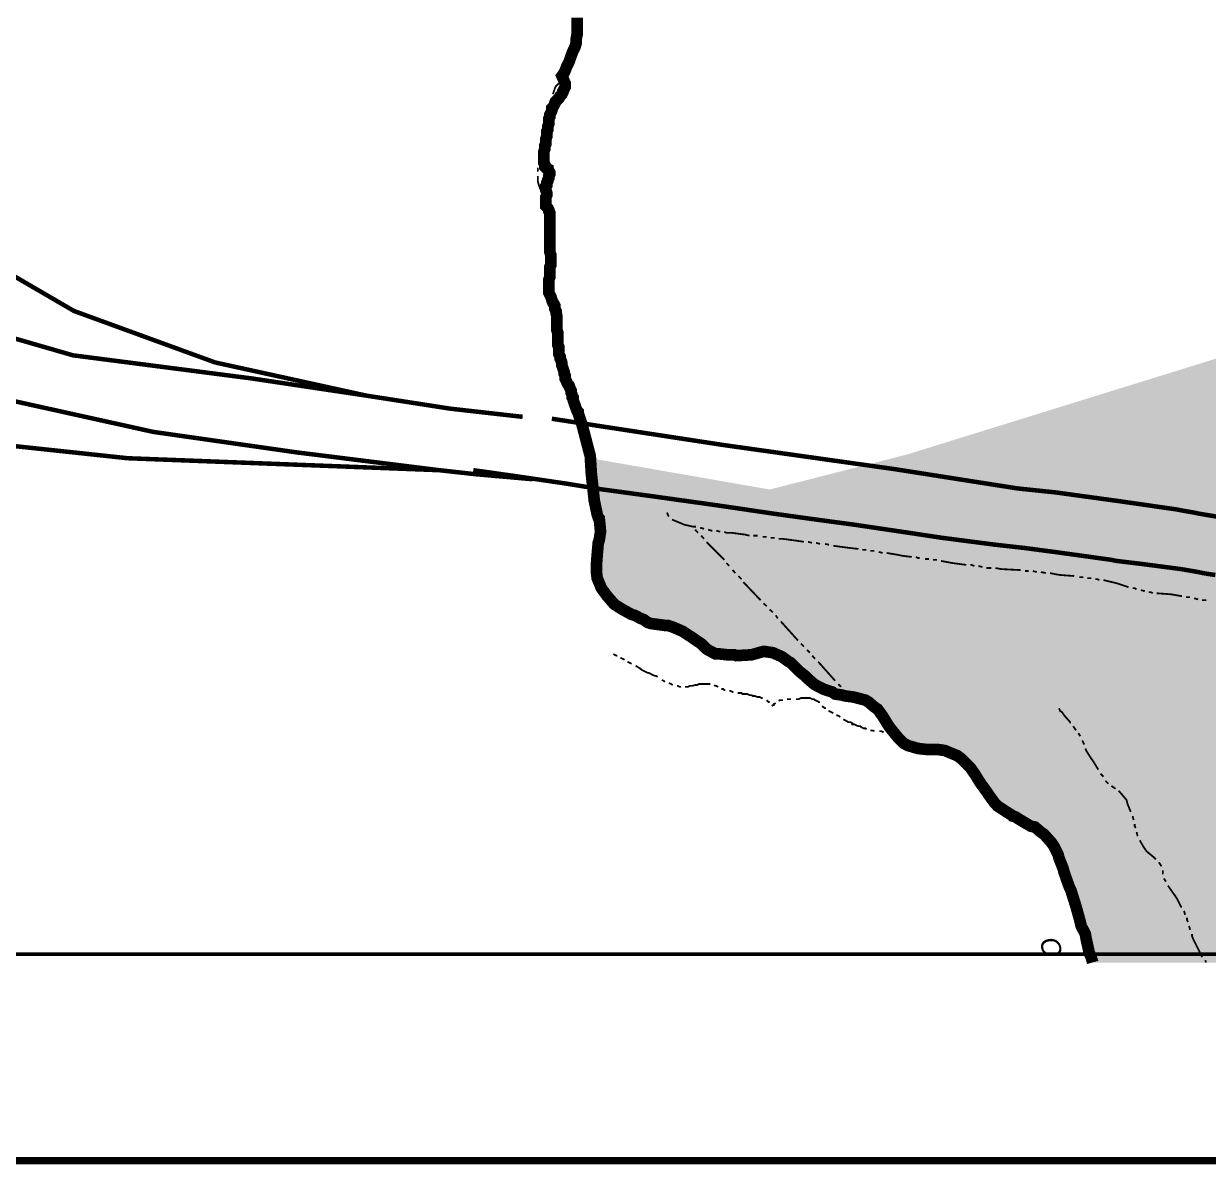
# Model space of a CAD drawing. Header units: millimetres. Extents: x 10 to 1080, y 12 to 847.
# Drawn here: x 577.5 to 677, y 11.8 to 107.6 of the extents above; entities that cross this region are included whole.
import ezdxf

# ---------------------------------------------------------------- set-up
doc = ezdxf.new("R2010")
doc.units = ezdxf.units.MM

msp = doc.modelspace()

# ---------------------------------------------------------------- hatches: boundary and pattern name
at = {"layer": 'H', "linetype": 'CONTINUOUS'}
msp.add_hatch(color=256, dxfattribs=at).paths.add_polyline_path([(666.662, 31.15), (665.903, 33.443), (664.88, 36.318), (663.875, 38.77), (662.093, 40.217), (659.289, 41.91), (657.772, 43.938), (656.255, 45.896), (654.05, 46.655), (651.757, 46.99), (650.064, 48.772), (648.458, 50.624), (646.254, 51.223), (643.89, 52.158), (641.932, 53.94), (639.815, 54.857), (635.582, 54.698), (633.642, 56.056), (631.613, 57.062), (628.562, 57.997), (626.533, 59.514), (625.598, 62.054), (625.934, 65.105), (625.422, 67.557), (625.087, 71.12), (640.168, 68.492), (651.757, 71.455), (733.637, 96.855), (744.802, 101.688), (768.932, 110.825), (770.537, 108.038), (779.851, 91.687), (789.852, 98.884), (786.624, 110.067), (785.019, 114.97), (789.428, 121.25), (795.69, 119.133), (800.594, 116.84), (805.427, 115.235), (810.595, 111.672), (813.135, 110.578), (815.411, 111.936), (817.28, 112.607), (821.761, 111.936), (824.988, 112.43), (814.74, 133.773), (848.695, 119.133), (853.087, 141.058), (857.585, 164.765), (846.825, 166.793), (848.695, 169.845), (849.877, 172.632), (851.994, 173.99), (855.715, 177.288), (861.483, 181.434), (868.504, 208.703), (871.978, 208.703), (876.635, 209.127), (884.079, 210.308), (890.094, 210.573), (894.08, 210.573), (899.16, 209.127), (904.064, 207.01), (909.391, 205.405), (924.295, 202.442), (925.23, 204.717), (932.427, 239.095), (932.18, 250.79), (932.85, 263.56), (919.392, 263.56), (919.639, 266.524), (921.755, 295.663), (933.362, 292.858), (933.785, 301.925), (932.18, 309.122), (930.822, 316.988), (929.128, 324.944), (928.441, 325.208), (880.78, 334.01), (892.387, 394.458), (910.59, 400.72), (912.865, 405.13), (894.997, 430.953), (887.307, 452.12), (877.058, 452.79), (872.913, 457.2), (866.634, 465.42), (857.074, 472.775), (845.22, 475.58), (837.512, 475.58), (826.17, 473.534), (817.28, 476.762), (811.018, 480.995), (806.362, 486.322), (803.222, 489.197), (840.475, 538.815), (834.637, 551.692), (849.207, 566.244), (850.724, 566.332), (853.017, 566.42), (855.292, 566.596), (857.673, 566.755), (860.037, 566.932), (862.401, 567.09), (864.87, 567.267), (867.234, 567.514), (869.597, 567.69), (872.067, 567.937), (874.518, 568.113), (876.882, 568.36), (879.334, 568.537), (881.803, 568.713), (884.167, 568.96), (886.619, 569.136), (889, 569.295), (891.364, 569.472), (893.815, 569.56), (896.108, 569.718), (898.472, 569.807), (900.853, 569.895), (903.129, 569.895), (905.422, 569.895), (907.627, 569.895), (909.814, 569.807), (912.354, 569.718), (916.675, 569.63), (918.88, 569.63), (920.997, 569.718), (923.202, 569.895), (925.318, 570.054), (927.523, 570.142), (929.64, 570.318), (931.827, 570.477), (936.149, 570.742), (940.47, 570.9), (944.704, 570.742), (948.849, 570.318), (948.849, 28.751), (667.297, 28.751), (666.662, 31.15)])

# ---------------------------------------------------------------- linework, layer by layer
at = {"layer": 'P'}
for points, const_width in [([(16.157, 12.118), (16.157, 846.755), (1080.082, 846.755), (1080.082, 12.118), (16.157, 12.118)], 0.602), ([(42.245, 29.475), (42.245, 836.683), (948.002, 836.683), (948.002, 29.475), (42.245, 29.475), (42.245, 29.475)], 0.301), ([(667.279, 28.769), (667.156, 29.21), (666.997, 29.563), (666.732, 30.745), (666.662, 31.168), (666.309, 31.838), (666.238, 32.173), (665.886, 33.443), (665.462, 34.802), (665.304, 35.137), (664.88, 36.336), (664.792, 36.671), (664.457, 37.518), (664.369, 37.853), (664.034, 38.523), (663.857, 38.788), (663.187, 39.546), (662.922, 39.723), (662.428, 40.146), (662.076, 40.217), (661.07, 40.816), (660.806, 40.993), (660.559, 41.063), (660.471, 41.152), (660.047, 41.416), (659.8, 41.575), (659.289, 41.91), (659.042, 42.175), (658.618, 42.757), (658.442, 43.021), (658.019, 43.603), (657.772, 43.956), (657.419, 44.538), (656.996, 45.138), (656.749, 45.385), (656.237, 45.896), (655.902, 46.143), (655.232, 46.408), (654.879, 46.567), (654.297, 46.655), (654.032, 46.655), (653.362, 46.655), (652.604, 46.743), (651.757, 46.99), (651.422, 47.166), (650.91, 47.678), (650.222, 48.525), (650.064, 48.772), (649.64, 49.459), (649.217, 50.042), (648.952, 50.218), (648.458, 50.641), (648.194, 50.8), (647.524, 50.976), (647.188, 51.065), (646.501, 51.153), (646.254, 51.223), (645.654, 51.312), (645.407, 51.488), (644.895, 51.647), (644.648, 51.735), (644.137, 51.999), (643.872, 52.158), (643.378, 52.582), (643.114, 52.846), (642.691, 53.181), (642.532, 53.34), (641.932, 53.94), (641.756, 54.028), (641.174, 54.451), (640.415, 54.786), (639.815, 54.875), (639.568, 54.875), (638.634, 54.61), (637.364, 54.539), (637.187, 54.61), (636.605, 54.61), (635.829, 54.698), (635.582, 54.698), (635.071, 54.963), (634.824, 55.122), (634.4, 55.545), (634.136, 55.721), (633.642, 56.056), (632.866, 56.568), (632.107, 56.903), (631.596, 57.079), (631.349, 57.079), (630.167, 57.238), (629.902, 57.326), (629.567, 57.573), (629.32, 57.662), (628.809, 57.926), (628.562, 57.997), (627.786, 58.42), (627.115, 58.843), (626.516, 59.531), (626.022, 60.202), (625.669, 61.048), (625.598, 61.648), (625.598, 62.071), (625.669, 63.006), (625.757, 64.012), (625.845, 64.276), (625.934, 64.858), (625.934, 65.123), (625.845, 66.04), (625.757, 66.128), (625.669, 66.393), (625.422, 67.575), (625.175, 69.85), (625.087, 71.296), (624.399, 73.925), (624.064, 74.93), (624.064, 75.018), (623.976, 75.106), (623.905, 75.283), (623.817, 75.53), (623.729, 75.777), (623.641, 76.041), (623.641, 76.2), (623.552, 76.288), (623.552, 76.465), (623.482, 76.623), (623.482, 76.8), (623.394, 76.976), (623.305, 77.223), (623.217, 77.311), (623.129, 77.47), (623.058, 77.646), (622.97, 77.823), (622.97, 78.07), (622.882, 78.246), (622.882, 78.405), (622.794, 78.669), (622.706, 78.916), (622.706, 79.093), (622.635, 79.34), (622.547, 79.516), (622.547, 79.675), (622.459, 79.851), (622.459, 80.01), (622.459, 80.186), (622.459, 80.433), (622.371, 80.61), (622.371, 80.857), (622.371, 81.033), (622.371, 81.209), (622.371, 81.456), (622.371, 81.633), (622.282, 81.88), (622.282, 82.056), (622.282, 82.215), (622.282, 82.391), (622.282, 82.55), (622.282, 82.638), (622.282, 82.726), (622.282, 82.903), (622.282, 83.062), (622.212, 83.326), (622.212, 83.485), (622.124, 83.661), (622.124, 83.908), (622.035, 84.085), (621.947, 84.173), (621.859, 84.42), (621.788, 84.667), (621.7, 84.843), (621.612, 85.019), (621.612, 85.178), (621.612, 85.266), (621.612, 85.513), (621.612, 85.69), (621.612, 85.937), (621.612, 86.113), (621.7, 86.36), (621.7, 86.536), (621.7, 86.783), (621.7, 86.96), (621.7, 87.207), (621.788, 87.383), (621.788, 87.63), (621.788, 87.895), (621.788, 88.142), (621.7, 88.406), (621.7, 88.653), (621.7, 88.9), (621.7, 89.076), (621.7, 89.323), (621.7, 89.588), (621.7, 89.747), (621.7, 90.011), (621.7, 90.523), (621.7, 90.77), (621.7, 91.017), (621.7, 91.281), (621.7, 91.528), (621.7, 91.705), (621.612, 91.863), (621.612, 91.952), (621.524, 92.128), (621.436, 92.216), (621.365, 92.287), (621.365, 92.375), (621.365, 92.551), (621.365, 92.639), (621.365, 92.798), (621.365, 93.063), (621.436, 93.222), (621.436, 93.398), (621.365, 93.645), (621.365, 93.821), (621.365, 93.98), (621.436, 94.068), (621.436, 94.245), (621.524, 94.403), (621.524, 94.492), (621.612, 94.668), (621.612, 94.827), (621.7, 95.003), (621.7, 95.091), (621.612, 95.25), (621.524, 95.338), (621.524, 95.426), (621.365, 95.515), (621.277, 95.603), (621.277, 95.762), (621.189, 95.938), (621.189, 96.097), (621.189, 96.52), (621.189, 96.696), (621.189, 96.873), (621.277, 97.12), (621.277, 97.367), (621.365, 97.543), (621.365, 97.719), (621.365, 97.878), (621.365, 97.966), (621.436, 98.143), (621.436, 98.302), (621.436, 98.566), (621.524, 98.725), (621.524, 98.989), (621.612, 99.236), (621.612, 99.483), (621.612, 99.66), (621.7, 99.836), (621.7, 99.995), (621.788, 100.171), (621.859, 100.33), (621.859, 100.506), (621.947, 100.595), (622.035, 100.753), (622.124, 100.93), (622.212, 101.106), (622.282, 101.177), (622.459, 101.353), (622.547, 101.529), (622.635, 101.6), (622.706, 101.688), (622.794, 101.865), (622.794, 101.953), (622.882, 102.112), (622.97, 102.288), (622.97, 102.447), (622.97, 102.623), (622.706, 103.223), (622.882, 103.47), (622.97, 103.646), (623.129, 104.069), (623.305, 104.405), (623.482, 104.916), (623.641, 105.339), (623.817, 105.675), (623.905, 106.01), (623.905, 106.345), (623.976, 106.68), (623.976, 107.103), (623.976, 107.615), (623.976, 108.126)], 0.978), ([(623.905, 106.345), (623.976, 106.68), (623.976, 107.103), (623.976, 107.368)], 0.151), ([(623.976, 107.103), (623.976, 107.527)], 0.151), ([(623.976, 106.433), (623.976, 106.68), (623.976, 106.768)], 0.151), ([(623.129, 104.069), (623.305, 104.405), (623.482, 104.916), (623.641, 105.339), (623.817, 105.675), (623.905, 106.01), (623.905, 106.098)], 0.151), ([(623.129, 103.981), (623.129, 104.069), (623.305, 104.405), (623.482, 104.916), (623.641, 105.339), (623.817, 105.675), (623.905, 105.922)], 0.151), ([(612.387, 70.115), (600.269, 71.632), (588.416, 73.325), (574.622, 76.376), (562.592, 80.01), (554.478, 84.667), (549.469, 87.806), (543.807, 92.551), (534.652, 101.177), (532.112, 104.493)], 0.376), ([(606.284, 76.376), (593.584, 79.163), (581.731, 83.485), (567.761, 91.616), (557.689, 97.631), (550.245, 101.265), (542.114, 103.046), (539.397, 103.47)], 0.376), ([(539.397, 103.47), (550.157, 93.733), (559.558, 87.471), (569.63, 83.238), (581.642, 79.763), (596.635, 77.823), (606.284, 76.376)], 0.376), ([(622.882, 102.711), (622.706, 103.223), (622.882, 103.47), (622.97, 103.646)], 0.151), ([(622.882, 103.47), (622.97, 103.646), (623.058, 103.805)], 0.151), ([(621.947, 101.688), (622.035, 101.953), (622.124, 102.2), (622.212, 102.376), (622.282, 102.447), (622.459, 102.623), (622.547, 102.799), (622.635, 102.958), (622.706, 103.135), (622.706, 103.223)], 0.151), ([(622.706, 103.223), (622.882, 102.799)], 0.151), ([(622.97, 102.447), (622.97, 102.288), (622.882, 102.112)], 0.151), ([(621.947, 100.506), (621.947, 100.595), (622.035, 100.753), (622.124, 100.93), (622.212, 101.106), (622.282, 101.177), (622.459, 101.353), (622.547, 101.529), (622.635, 101.6), (622.706, 101.688), (622.794, 101.865), (622.794, 101.953), (622.882, 102.112), (622.97, 102.288), (622.97, 102.376)], 0.151), ([(622.794, 101.865), (622.706, 101.688), (622.635, 101.6), (622.547, 101.529)], 0.151), ([(621.947, 100.683), (621.947, 100.595), (621.859, 100.506), (621.859, 100.33), (621.788, 100.171), (621.7, 99.995), (621.7, 99.836), (621.612, 99.66), (621.612, 99.483), (621.612, 99.236), (621.524, 98.989), (621.524, 98.725), (621.436, 98.637)], 0.151), ([(621.524, 100.33), (621.612, 100.506), (621.612, 100.683)], 0.151), ([(621.7, 101.018), (621.788, 101.265), (621.859, 101.353)], 0.151), ([(622.371, 101.265), (622.282, 101.177), (622.212, 101.106), (622.124, 100.93)], 0.151), ([(621.365, 99.66), (621.436, 99.748), (621.436, 99.907), (621.436, 99.995)], 0.151), ([(621.524, 99.148), (621.612, 99.236), (621.612, 99.483), (621.612, 99.66), (621.7, 99.836), (621.7, 99.995), (621.788, 100.171), (621.788, 100.171)], 0.151), ([(620.942, 97.296), (620.942, 97.543), (621.189, 98.725), (621.189, 98.901), (621.277, 99.148), (621.365, 99.325)], 0.151), ([(621.189, 96.696), (621.189, 96.873), (621.277, 97.12), (621.277, 97.367), (621.365, 97.543), (621.365, 97.719), (621.365, 97.878), (621.365, 97.966), (621.436, 98.143), (621.436, 98.302), (621.436, 98.566), (621.524, 98.725), (621.524, 98.813)], 0.151), ([(621.365, 97.543), (621.277, 97.367), (621.277, 97.208)], 0.151), ([(621.436, 98.302), (621.436, 98.143), (621.365, 97.966), (621.365, 97.878)], 0.151), ([(620.854, 96.52), (620.854, 96.785), (620.854, 96.873)], 0.151), ([(621.189, 96.873), (621.189, 96.696), (621.189, 96.52), (621.189, 96.52)], 0.151), ([(620.677, 95.179), (620.677, 95.25), (620.677, 95.338), (620.677, 95.515)], 0.151), ([(620.765, 95.85), (620.765, 96.097), (620.765, 96.185)], 0.151), ([(621.524, 95.426), (621.365, 95.515), (621.277, 95.603), (621.277, 95.762), (621.189, 95.938), (621.189, 96.097), (621.189, 96.361)], 0.151), ([(621.189, 96.185), (621.189, 96.097), (621.189, 95.938), (621.277, 95.762), (621.277, 95.603), (621.365, 95.515), (621.524, 95.426), (621.524, 95.338), (621.612, 95.25), (621.7, 95.091), (621.7, 95.003), (621.612, 94.827), (621.612, 94.668), (621.524, 94.492), (621.524, 94.403), (621.436, 94.245)], 0.151), ([(621.189, 92.798), (621.189, 92.886), (621.101, 93.063), (621.012, 93.222), (621.012, 93.398), (620.942, 93.557), (620.942, 93.645), (620.854, 93.821), (620.765, 94.068), (620.677, 94.403), (620.677, 94.827)], 0.151), ([(621.365, 93.063), (621.436, 93.222), (621.436, 93.398), (621.365, 93.645), (621.365, 93.821), (621.365, 93.98), (621.436, 94.068), (621.436, 94.245), (621.524, 94.403), (621.524, 94.492), (621.612, 94.668), (621.612, 94.827), (621.7, 95.003), (621.7, 95.091)], 0.151), ([(621.365, 93.909), (621.365, 93.821), (621.365, 93.645), (621.436, 93.557)], 0.151), ([(621.436, 93.222), (621.365, 93.063), (621.365, 92.798)], 0.151), ([(621.7, 91.705), (621.612, 91.863), (621.612, 91.952), (621.524, 92.128), (621.436, 92.216), (621.365, 92.287), (621.365, 92.375), (621.365, 92.551), (621.365, 92.639), (621.365, 92.639)], 0.151), ([(621.436, 92.128), (621.436, 92.216), (621.365, 92.375), (621.365, 92.463)], 0.151), ([(621.365, 92.463), (621.436, 92.287), (621.524, 92.216), (621.524, 92.128)], 0.151), ([(621.524, 91.44), (621.524, 91.616), (621.524, 91.793)], 0.151), ([(621.612, 91.793), (621.7, 91.705), (621.7, 91.528), (621.7, 91.281), (621.7, 91.017), (621.7, 90.77), (621.7, 90.523), (621.7, 90.011), (621.7, 89.747), (621.7, 89.747)], 0.151), ([(621.612, 90.682), (621.524, 90.858), (621.524, 91.017)], 0.151), ([(621.7, 89.253), (621.7, 89.323), (621.7, 89.588), (621.7, 89.747), (621.7, 90.011), (621.7, 90.523), (621.7, 90.77), (621.7, 91.017), (621.7, 91.281), (621.7, 91.369)], 0.151), ([(621.436, 88.23), (621.436, 88.318), (621.436, 88.565), (621.436, 88.741), (621.436, 88.9), (621.524, 89.076), (621.524, 89.253), (621.524, 89.412), (621.524, 89.588), (621.612, 89.835), (621.612, 90.099), (621.612, 90.346), (621.612, 90.346)], 0.151), ([(621.7, 89.323), (621.7, 89.076), (621.7, 88.988)], 0.151), ([(621.788, 87.806), (621.788, 87.895), (621.788, 88.142), (621.7, 88.406), (621.7, 88.653), (621.7, 88.9)], 0.151), ([(621.7, 88.653), (621.7, 88.406), (621.788, 88.318)], 0.151), ([(621.365, 87.559), (621.365, 87.718), (621.365, 87.895), (621.365, 87.895)], 0.151), ([(621.612, 85.355), (621.612, 85.513), (621.612, 85.69), (621.612, 85.937), (621.612, 86.113), (621.7, 86.36), (621.7, 86.536), (621.7, 86.783), (621.7, 86.96), (621.7, 87.207), (621.788, 87.383), (621.788, 87.471)], 0.151), ([(621.788, 87.983), (621.788, 87.895), (621.788, 87.63), (621.788, 87.63)], 0.151), ([(621.365, 86.872), (621.365, 86.96), (621.365, 87.207)], 0.151), ([(621.365, 86.113), (621.365, 86.289), (621.365, 86.448), (621.365, 86.536)], 0.151), ([(621.788, 87.207), (621.7, 87.207), (621.7, 86.96), (621.7, 86.783), (621.7, 86.536), (621.7, 86.36), (621.612, 86.113), (621.612, 85.937), (621.612, 85.69), (621.612, 85.513), (621.612, 85.266), (621.612, 85.178), (621.612, 85.09)], 0.151), ([(621.788, 83.749), (621.7, 83.996), (621.7, 84.173), (621.612, 84.332), (621.612, 84.508), (621.436, 84.931), (621.436, 85.178), (621.365, 85.355), (621.365, 85.602), (621.365, 85.778), (621.365, 85.778)], 0.151), ([(622.035, 83.996), (622.035, 84.085), (621.947, 84.173), (621.859, 84.42), (621.788, 84.667), (621.7, 84.843), (621.7, 85.019)], 0.151), ([(621.7, 84.755), (621.788, 84.667), (621.788, 84.42)], 0.151), ([(612.387, 70.115), (586.228, 71.12), (571.906, 72.655), (557.442, 77.646), (545.236, 83.908)], 0.376), ([(621.947, 84.173), (622.035, 84.085), (622.124, 83.908), (622.124, 83.82)], 0.151), ([(622.371, 81.633), (622.282, 81.88), (622.282, 82.056), (622.282, 82.215), (622.282, 82.391), (622.282, 82.55), (622.282, 82.638), (622.282, 82.726), (622.282, 82.903), (622.282, 83.062), (622.212, 83.326), (622.212, 83.485), (622.124, 83.661), (622.124, 83.661)], 0.151), ([(621.859, 83.062), (621.859, 83.397)], 0.151), ([(622.035, 82.303), (621.947, 82.638), (621.947, 82.638)], 0.151), ([(622.212, 83.485), (622.212, 83.326), (622.212, 83.15)], 0.151), ([(622.282, 82.815), (622.282, 82.638), (622.282, 82.55), (622.282, 82.391), (622.282, 82.215), (622.282, 82.056), (622.282, 81.88), (622.371, 81.633), (622.371, 81.456), (622.371, 81.209), (622.371, 81.033), (622.371, 80.857), (622.371, 80.698)], 0.151), ([(622.124, 81.633), (622.035, 81.88), (622.035, 81.968)], 0.151), ([(622.371, 79.163), (622.371, 79.252), (622.371, 79.428), (622.371, 79.587), (622.371, 79.763), (622.282, 79.939), (622.282, 80.01), (622.212, 80.186), (622.212, 80.275), (622.212, 80.522), (622.124, 80.698), (622.124, 80.857), (622.124, 81.033), (622.124, 81.209), (622.124, 81.28)], 0.151), ([(622.459, 80.186), (622.459, 80.433), (622.371, 80.61), (622.371, 80.857), (622.371, 81.033), (622.371, 81.209), (622.371, 81.209)], 0.151), ([(622.459, 80.363), (622.459, 80.186), (622.459, 80.01), (622.459, 79.939)], 0.151), ([(622.97, 77.823), (622.97, 78.07), (622.882, 78.246), (622.882, 78.405), (622.794, 78.669), (622.706, 78.916), (622.706, 79.093), (622.635, 79.34), (622.547, 79.516), (622.547, 79.675), (622.459, 79.851)], 0.151), ([(622.547, 79.587), (622.547, 79.516), (622.635, 79.34), (622.635, 79.252)], 0.151), ([(622.547, 78.493), (622.459, 78.581), (622.459, 78.828), (622.459, 78.828)], 0.151), ([(622.706, 78.916), (622.794, 78.669), (622.794, 78.581)], 0.151), ([(622.706, 77.823), (622.635, 77.982), (622.635, 78.07), (622.635, 78.158)], 0.151), ([(622.882, 78.246), (622.97, 78.07), (622.97, 77.823), (623.058, 77.646), (623.129, 77.47), (623.217, 77.311), (623.305, 77.223), (623.394, 76.976), (623.482, 76.8), (623.482, 76.623), (623.552, 76.465), (623.552, 76.288), (623.641, 76.288)], 0.151), ([(622.97, 77.135), (622.882, 77.311), (622.794, 77.47)], 0.151), ([(623.552, 76.465), (623.482, 76.623), (623.482, 76.8), (623.394, 76.976), (623.305, 77.223), (623.217, 77.311), (623.129, 77.47)], 0.151), ([(623.817, 74.93), (623.729, 75.195), (623.641, 75.353), (623.552, 75.53), (623.552, 75.706), (623.482, 75.953), (623.394, 76.2), (623.305, 76.465), (623.217, 76.712), (623.129, 76.888)], 0.151), ([(606.284, 76.376), (613.322, 75.283), (619.407, 74.595)], 0.376), ([(624.328, 74.172), (624.064, 74.93), (624.064, 75.018), (623.976, 75.106), (623.905, 75.283), (623.817, 75.53), (623.729, 75.777), (623.641, 76.041), (623.641, 76.129)], 0.151), ([(623.729, 75.953), (623.729, 75.777), (623.817, 75.618)], 0.151), ([(621.859, 74.436), (636.252, 72.231), (650.646, 70.203), (660.982, 68.58), (664.192, 68.245), (669.696, 67.486), (674.352, 66.816), (674.776, 66.728), (675.287, 66.64), (675.799, 66.552), (676.222, 66.463), (677.157, 66.305), (677.668, 66.216)], 0.376), ([(623.905, 75.283), (623.976, 75.106), (624.064, 75.018), (624.064, 74.93)], 0.151), ([(624.664, 72.813), (624.399, 73.836)], 0.151), ([(624.575, 72.813), (624.575, 72.902)], 0.151), ([(624.752, 72.902), (624.822, 72.743), (624.911, 72.566), (624.911, 72.319), (624.999, 72.143), (625.087, 71.896), (625.087, 71.72), (625.175, 71.543), (625.175, 71.473), (625.246, 71.296), (625.246, 71.12), (625.246, 70.961)], 0.151), ([(624.752, 72.143), (624.752, 72.319), (624.664, 72.478)], 0.151), ([(625.175, 70.362), (625.087, 71.296), (624.752, 72.39)], 0.151), ([(624.911, 71.473), (624.822, 71.808), (624.822, 71.808)], 0.151), ([(624.911, 70.697), (624.911, 70.785), (624.911, 71.12)], 0.151), ([(625.334, 70.626), (625.334, 70.45), (625.334, 70.273), (625.334, 70.273)], 0.151), ([(620.254, 69.356), (615.438, 69.779), (612.387, 70.115)], 0.376), ([(615.262, 70.115), (616.532, 69.938), (618.896, 69.603), (622.97, 69.003), (626.022, 68.509), (630.414, 67.91), (635.829, 67.151), (640.486, 66.463), (644.049, 65.969), (647.188, 65.546), (650.646, 65.035), (654.632, 64.435), (659.112, 63.853), (661.494, 63.588), (664.034, 63.253), (667.085, 62.83), (668.849, 62.583), (669.272, 62.495), (671.477, 62.23), (674.705, 61.807), (675.128, 61.736), (675.622, 61.648), (676.134, 61.56), (676.557, 61.472), (677.069, 61.383), (677.58, 61.313)], 0.376), ([(624.999, 70.203), (624.911, 70.362)], 0.151), ([(625.246, 68.933), (625.175, 69.85), (625.175, 70.026)], 0.151), ([(625.669, 66.552), (625.422, 67.575), (625.334, 68.58)], 0.151), ([(625.422, 67.398), (625.422, 67.575)], 0.151), ([(625.598, 66.728), (625.51, 67.063)], 0.151), ([(625.757, 66.04), (625.757, 66.128), (625.669, 66.393), (625.669, 66.393)], 0.151), ([(625.934, 65.123), (625.845, 66.04), (625.757, 66.128), (625.757, 66.216)], 0.151), ([(625.934, 65.37), (625.845, 65.705)], 0.151), ([(631.684, 66.216), (631.525, 66.552)], 0.151), ([(633.977, 65.37), (633.889, 65.37), (633.712, 65.37), (632.954, 65.546), (632.795, 65.617), (631.948, 65.969)], 0.151), ([(625.669, 62.918), (625.669, 63.006), (625.757, 64.012), (625.845, 64.276), (625.934, 64.858), (625.934, 65.035)], 0.151), ([(625.669, 62.653), (625.669, 63.006), (625.757, 64.012), (625.845, 64.276), (625.934, 64.77)], 0.151), ([(633.889, 65.123), (634.136, 64.858), (634.136, 64.858)], 0.151), ([(634.647, 65.193), (634.312, 65.282)], 0.151), ([(634.4, 64.611), (634.647, 64.347)], 0.151), ([(635.335, 65.035), (635.247, 65.035), (634.982, 65.123)], 0.151), ([(636.005, 64.946), (635.67, 65.035)], 0.151), ([(638.457, 64.611), (638.122, 64.699), (636.94, 64.858), (636.517, 64.858), (636.341, 64.946)], 0.151), ([(639.145, 64.611), (638.792, 64.611)], 0.151), ([(634.912, 64.1), (634.912, 64.012), (636.341, 62.583)], 0.151), ([(639.904, 64.523), (639.639, 64.523), (639.568, 64.523)], 0.151), ([(640.574, 64.435), (640.239, 64.435)], 0.151), ([(643.026, 64.1), (642.444, 64.188), (641.262, 64.347), (640.909, 64.347)], 0.151), ([(643.714, 64.012), (643.378, 64.1)], 0.151), ([(644.384, 63.923), (644.049, 64.012)], 0.151), ([(645.142, 63.853), (644.807, 63.923)], 0.151), ([(647.612, 63.5), (646.836, 63.588), (645.495, 63.765)], 0.151), ([(648.282, 63.429), (648.035, 63.429), (647.947, 63.429)], 0.151), ([(648.952, 63.341), (648.617, 63.341)], 0.151), ([(649.64, 63.165), (649.305, 63.253)], 0.151), ([(652.092, 62.83), (651.334, 62.918), (650.91, 63.006), (649.975, 63.165)], 0.151), ([(652.762, 62.742), (652.604, 62.742), (652.427, 62.83)], 0.151), ([(653.538, 62.653), (653.186, 62.653)], 0.151), ([(625.598, 62.23), (625.669, 62.583)], 0.151), ([(625.598, 61.313), (625.598, 61.648), (625.598, 62.071), (625.669, 62.318)], 0.151), ([(625.598, 61.472), (625.598, 61.648), (625.598, 61.895)], 0.151), ([(636.517, 62.318), (636.764, 62.071)], 0.151), ([(637.028, 61.736), (637.275, 61.472)], 0.151), ([(654.209, 62.583), (653.874, 62.583), (653.874, 62.583)], 0.151), ([(656.661, 62.159), (655.479, 62.318), (654.544, 62.495)], 0.151), ([(657.348, 62.071), (657.084, 62.159), (656.996, 62.159)], 0.151), ([(658.019, 61.983), (657.684, 62.071)], 0.151), ([(658.777, 61.895), (658.354, 61.895)], 0.151), ([(661.229, 61.736), (660.982, 61.736), (659.624, 61.807), (659.112, 61.895)], 0.151), ([(661.917, 61.648), (661.582, 61.648)], 0.151), ([(662.587, 61.56), (662.252, 61.648)], 0.151), ([(625.757, 60.801), (625.669, 61.048), (625.669, 61.136)], 0.151), ([(626.868, 59.196), (626.516, 59.531), (626.022, 60.202), (625.669, 60.96)], 0.151), ([(637.522, 61.225), (637.787, 60.96)], 0.151), ([(637.946, 60.713), (639.392, 59.196)], 0.151), ([(663.346, 61.472), (662.922, 61.56)], 0.151), ([(665.727, 61.225), (664.545, 61.313), (664.122, 61.383), (663.698, 61.472)], 0.151), ([(666.485, 61.136), (666.397, 61.136), (666.15, 61.136)], 0.151), ([(667.156, 61.048), (666.821, 61.048)], 0.151), ([(667.844, 60.889), (667.667, 60.96), (667.508, 60.96)], 0.151), ([(670.295, 60.29), (669.272, 60.625), (668.179, 60.889)], 0.151), ([(627.204, 58.843), (627.115, 58.843), (626.516, 59.531), (626.022, 60.202), (625.934, 60.537)], 0.151), ([(670.966, 60.113), (670.807, 60.202), (670.631, 60.202)], 0.151), ([(671.654, 59.955), (671.318, 60.043)], 0.151), ([(672.324, 59.778), (672.165, 59.866), (671.989, 59.866)], 0.151), ([(674.776, 59.531), (673.858, 59.69), (672.659, 59.778)], 0.151), ([(627.962, 58.349), (627.786, 58.42), (627.115, 58.843), (627.115, 58.932)], 0.151), ([(627.786, 58.508), (627.451, 58.685)], 0.151), ([(639.639, 58.932), (639.904, 58.685)], 0.151), ([(675.464, 59.443), (675.128, 59.443)], 0.151), ([(676.134, 59.267), (675.799, 59.355)], 0.151), ([(676.822, 59.196), (676.469, 59.196)], 0.151), ([(628.385, 58.085), (628.05, 58.261)], 0.151), ([(630.167, 57.238), (629.902, 57.326), (629.567, 57.573), (629.32, 57.662), (628.809, 57.926), (628.562, 57.997), (628.297, 58.173)], 0.151), ([(629.056, 57.838), (628.809, 57.926), (628.721, 57.997)], 0.151), ([(631.349, 57.079), (630.167, 57.238), (629.902, 57.326), (629.567, 57.573), (629.32, 57.662)], 0.151), ([(640.151, 58.42), (640.415, 58.173)], 0.151), ([(640.662, 57.926), (640.838, 57.662)], 0.151), ([(631.596, 57.079), (631.349, 57.079), (630.502, 57.15)], 0.151), ([(632.019, 56.991), (631.684, 57.079)], 0.151), ([(633.712, 55.968), (633.642, 56.056), (632.866, 56.568), (632.107, 56.903), (631.948, 56.991)], 0.151), ([(632.707, 56.656), (632.372, 56.815)], 0.151), ([(641.085, 57.415), (642.532, 55.809)], 0.151), ([(633.289, 56.303), (632.954, 56.48)], 0.151), ([(635.335, 54.875), (635.071, 54.963), (634.824, 55.122), (634.4, 55.545), (634.136, 55.721), (633.642, 56.056), (633.554, 56.145)], 0.151), ([(634.912, 55.122), (634.824, 55.122), (634.4, 55.545), (634.136, 55.721), (634.065, 55.721)], 0.151), ([(627.362, 54.539), (627.292, 54.539), (627.115, 54.61), (627.027, 54.698)], 0.151), ([(637.275, 54.61), (637.187, 54.61), (636.605, 54.61), (635.829, 54.698), (635.582, 54.698), (635.159, 54.963)], 0.151), ([(635.917, 54.698), (635.829, 54.698), (635.582, 54.698), (635.582, 54.698)], 0.151), ([(639.815, 54.875), (639.568, 54.875), (638.634, 54.61), (637.699, 54.61)], 0.151), ([(640.997, 54.539), (640.415, 54.786), (639.815, 54.875), (639.568, 54.875), (638.969, 54.698)], 0.151), ([(640.486, 54.698), (640.415, 54.786), (640.151, 54.786)], 0.151), ([(642.779, 55.545), (643.026, 55.298)], 0.151), ([(643.29, 55.033), (643.537, 54.786)], 0.151), ([(627.962, 54.187), (627.627, 54.363)], 0.151), ([(628.562, 53.852), (628.209, 54.028)], 0.151), ([(630.749, 52.758), (630.59, 52.846), (630.502, 52.846), (630.326, 52.917), (630.167, 53.005), (629.991, 53.093), (629.902, 53.093), (629.744, 53.181), (629.567, 53.269), (629.408, 53.34), (629.32, 53.428), (628.897, 53.693)], 0.151), ([(636.676, 54.61), (636.605, 54.61), (636.341, 54.61)], 0.151), ([(637.364, 54.539), (637.187, 54.61), (637.028, 54.61)], 0.151), ([(638.634, 54.61), (637.611, 54.61)], 0.151), ([(641.174, 54.451), (640.838, 54.61)], 0.151), ([(642.179, 53.693), (641.932, 53.94), (641.756, 54.028), (641.332, 54.363)], 0.151), ([(641.756, 54.116), (641.421, 54.275)], 0.151), ([(643.537, 52.423), (643.378, 52.582), (643.114, 52.846), (642.691, 53.181), (642.532, 53.34), (642.02, 53.852)], 0.151), ([(643.714, 54.539), (643.802, 54.451), (643.961, 54.275)], 0.151), ([(644.225, 54.028), (645.654, 52.423)], 0.151), ([(644.049, 52.07), (643.872, 52.158), (643.378, 52.582), (643.114, 52.846), (642.691, 53.181), (642.532, 53.34), (642.444, 53.428)], 0.151), ([(631.349, 52.335), (631.261, 52.423), (631.102, 52.493)], 0.151), ([(632.019, 52.07), (631.86, 52.158), (631.684, 52.246)], 0.151), ([(632.707, 51.911), (632.619, 51.911), (632.442, 51.999), (632.372, 51.999)], 0.151), ([(635.159, 52.158), (635.071, 52.158), (634.912, 52.158), (634.735, 52.158), (634.559, 52.158), (634.4, 52.158), (634.224, 52.158), (634.065, 52.07), (633.889, 52.07), (633.642, 51.999), (633.465, 51.999), (633.289, 51.911), (633.13, 51.911), (633.042, 51.911)], 0.151), ([(635.829, 51.911), (635.67, 51.999), (635.582, 51.999), (635.494, 52.07)], 0.151), ([(636.429, 51.647), (636.341, 51.647), (636.252, 51.735), (636.094, 51.735)], 0.151), ([(644.137, 51.999), (643.872, 52.158), (643.872, 52.246)], 0.151), ([(645.319, 51.488), (644.895, 51.647), (644.648, 51.735), (644.296, 51.911)], 0.151), ([(644.719, 51.647), (644.648, 51.735), (644.472, 51.823)], 0.151), ([(645.918, 52.158), (645.989, 52.07), (646.165, 51.911)], 0.151), ([(637.099, 51.488), (637.028, 51.488), (636.852, 51.576), (636.764, 51.576)], 0.151), ([(639.568, 50.976), (639.48, 50.976), (639.304, 51.065), (639.145, 51.065), (638.881, 51.153), (638.722, 51.153), (638.634, 51.223), (638.457, 51.223), (638.298, 51.312), (638.122, 51.312), (637.875, 51.312), (637.787, 51.4), (637.611, 51.4), (637.452, 51.4)], 0.151), ([(640.151, 50.641), (640.062, 50.641), (639.904, 50.8), (639.904, 50.8)], 0.151), ([(641.262, 50.8), (640.997, 50.8), (640.909, 50.729)], 0.151), ([(641.932, 50.888), (641.685, 50.888), (641.597, 50.888)], 0.151), ([(644.296, 50.553), (644.296, 50.641), (644.137, 50.729), (643.961, 50.8), (643.872, 50.888), (643.714, 50.888), (643.537, 50.976), (643.378, 50.976), (643.114, 50.976), (642.955, 50.976), (642.779, 50.976), (642.602, 50.888), (642.355, 50.888), (642.355, 50.888)], 0.151), ([(645.407, 51.4), (645.407, 51.488), (645.072, 51.576)], 0.151), ([(647.682, 50.888), (647.524, 50.976), (647.188, 51.065), (646.501, 51.153), (646.254, 51.223), (645.654, 51.312), (645.654, 51.4)], 0.151), ([(647.859, 50.888), (647.524, 50.976), (647.188, 51.065), (646.501, 51.153), (646.254, 51.223), (645.742, 51.312)], 0.151), ([(646.412, 51.647), (646.589, 51.4)], 0.151), ([(648.952, 50.306), (648.458, 50.641), (648.194, 50.8), (648.035, 50.888)], 0.151), ([(648.458, 50.641), (648.194, 50.8)], 0.151), ([(640.662, 50.553), (640.486, 50.465), (640.486, 50.377), (640.415, 50.377), (640.327, 50.306)], 0.151), ([(640.486, 50.377), (640.486, 50.377)], 0.151), ([(644.895, 50.13), (644.807, 50.13), (644.648, 50.218), (644.56, 50.306)], 0.151), ([(645.495, 49.706), (645.319, 49.795), (645.142, 49.883), (645.142, 49.953)], 0.151), ([(649.041, 50.218), (648.952, 50.218), (648.794, 50.465)], 0.151), ([(650.399, 48.26), (650.222, 48.525), (650.064, 48.772), (649.64, 49.459), (649.217, 50.042), (649.217, 50.042)], 0.151), ([(649.464, 49.618), (649.305, 49.953)], 0.151), ([(665.392, 48.86), (665.392, 48.948), (664.88, 49.53), (664.704, 49.795), (664.545, 49.883), (664.457, 50.13)], 0.151), ([(646.077, 49.371), (645.989, 49.459), (645.83, 49.53), (645.742, 49.53)], 0.151), ([(648.282, 48.348), (648.194, 48.436), (648.035, 48.436), (647.859, 48.525), (647.771, 48.613), (647.612, 48.613), (647.435, 48.683), (647.259, 48.772), (647.1, 48.772), (647.1, 48.86), (646.924, 48.948), (646.765, 48.948), (646.501, 49.107), (646.342, 49.195)], 0.151), ([(650.91, 47.678), (650.222, 48.525), (650.064, 48.772), (649.64, 49.371)], 0.151), ([(648.952, 48.189), (648.794, 48.26), (648.705, 48.26), (648.617, 48.26)], 0.151), ([(649.728, 48.101), (649.552, 48.189), (649.376, 48.189), (649.376, 48.189)], 0.151), ([(651.334, 47.255), (650.91, 47.678), (650.575, 48.013)], 0.151), ([(665.886, 48.26), (665.639, 48.613)], 0.151), ([(666.238, 47.766), (666.15, 47.925), (666.062, 48.013)], 0.151), ([(651.422, 47.166), (651.157, 47.413)], 0.151), ([(653.697, 46.655), (653.362, 46.655), (652.604, 46.743), (651.757, 46.99), (651.669, 47.078)], 0.151), ([(652.092, 46.919), (651.757, 46.99), (651.757, 46.99)], 0.151), ([(652.762, 46.743), (652.604, 46.743), (652.427, 46.831)], 0.151), ([(655.232, 46.496), (654.879, 46.567), (654.297, 46.655), (654.032, 46.655), (653.362, 46.655), (653.115, 46.743)], 0.151), ([(666.574, 47.078), (666.397, 47.413)], 0.151), ([(667.755, 44.962), (667.332, 45.649), (667.156, 45.896), (666.732, 46.567), (666.662, 46.743)], 0.151), ([(655.055, 46.496), (654.879, 46.567), (654.297, 46.655), (654.032, 46.655), (654.032, 46.655)], 0.151), ([(657.084, 45.05), (656.996, 45.138), (656.749, 45.385), (656.237, 45.896), (655.902, 46.143), (655.391, 46.408)], 0.151), ([(655.814, 46.143), (655.567, 46.32)], 0.151), ([(656.414, 45.72), (656.237, 45.896), (656.149, 45.985)], 0.151), ([(656.925, 45.226), (656.749, 45.385), (656.661, 45.473)], 0.151), ([(658.266, 43.18), (658.019, 43.603), (657.772, 43.956), (657.419, 44.538), (657.084, 44.962)], 0.151), ([(657.842, 43.868), (657.772, 43.956), (657.419, 44.538), (657.26, 44.803)], 0.151), ([(668.179, 44.379), (667.932, 44.626)], 0.151), ([(668.602, 43.78), (668.514, 43.868), (668.355, 44.027)], 0.151), ([(659.377, 41.91), (659.289, 41.91), (659.042, 42.175), (658.618, 42.757), (658.442, 43.021), (658.019, 43.603)], 0.151), ([(658.689, 42.686), (658.618, 42.757), (658.53, 42.933)], 0.151), ([(669.202, 43.356), (668.849, 43.603)], 0.151), ([(670.472, 41.416), (670.207, 42.086), (670.119, 42.422), (669.537, 43.109), (669.449, 43.18)], 0.151), ([(659.201, 42.086), (659.042, 42.175), (658.954, 42.333)], 0.151), ([(659.712, 41.663), (659.465, 41.839)], 0.151), ([(660.471, 41.152), (660.047, 41.416), (659.8, 41.575), (659.624, 41.751)], 0.151), ([(661.829, 40.393), (661.07, 40.816), (660.806, 40.993), (660.559, 41.063), (660.471, 41.152), (660.047, 41.416), (659.959, 41.416)], 0.151), ([(662.675, 39.97), (662.428, 40.146), (662.076, 40.217), (661.07, 40.816), (660.806, 40.993), (660.806, 40.993)], 0.151), ([(670.719, 40.728), (670.631, 41.063)], 0.151), ([(662.428, 40.058), (662.428, 40.146), (662.164, 40.217)], 0.151), ([(663.011, 39.723), (662.922, 39.723), (662.764, 39.882)], 0.151), ([(663.698, 39.035), (663.187, 39.546), (662.922, 39.723), (662.922, 39.723)], 0.151), ([(670.895, 40.058), (670.807, 40.217), (670.807, 40.393)], 0.151), ([(671.054, 39.37), (670.966, 39.723)], 0.151), ([(663.522, 39.211), (663.275, 39.458)], 0.151), ([(664.616, 37.006), (664.457, 37.518), (664.369, 37.853), (664.034, 38.523), (663.857, 38.788), (663.769, 38.876)], 0.151), ([(672.588, 37.43), (672.412, 37.606), (671.812, 38.1), (671.565, 38.453), (671.23, 39.035)], 0.151), ([(664.704, 36.759), (664.457, 37.518), (664.369, 37.853), (664.034, 38.523), (663.945, 38.7)], 0.151), ([(673.012, 36.83), (673.012, 36.918), (672.835, 37.183)], 0.151), ([(664.88, 36.336), (664.792, 36.671)], 0.151), ([(665.215, 35.489), (664.88, 36.336), (664.88, 36.407)], 0.151), ([(665.127, 35.648), (664.968, 35.983)], 0.151), ([(673.171, 36.16), (673.171, 36.495)], 0.151), ([(673.435, 35.56), (673.259, 35.825), (673.259, 35.825)], 0.151), ([(665.392, 34.978), (665.304, 35.137), (665.215, 35.313)], 0.151), ([(665.974, 33.108), (665.886, 33.443), (665.462, 34.802), (665.304, 35.137)], 0.151), ([(674.776, 33.443), (674.705, 33.443), (674.352, 34.131), (674.194, 34.378), (673.77, 34.978), (673.594, 35.225)], 0.151), ([(666.062, 32.685), (665.886, 33.443), (665.462, 34.713)], 0.151), ([(666.397, 31.75), (666.309, 31.838), (666.238, 32.173), (666.062, 32.773)], 0.151), ([(675.04, 32.773), (674.952, 33.108)], 0.151), ([(666.309, 32.015), (666.238, 32.173), (666.15, 32.35)], 0.151), ([(675.287, 32.173), (675.199, 32.35), (675.199, 32.438), (675.199, 32.526)], 0.151), ([(675.464, 31.503), (675.375, 31.838)], 0.151), ([(666.574, 31.327), (666.397, 31.679)], 0.151), ([(667.085, 29.386), (666.997, 29.563), (666.732, 30.745), (666.662, 31.168), (666.485, 31.415)], 0.151), ([(666.732, 30.656), (666.732, 30.745), (666.662, 30.992)], 0.151), ([(676.469, 29.21), (676.31, 29.563), (676.134, 29.898), (675.711, 30.745), (675.622, 30.992), (675.622, 31.168)], 0.151), ([(667.279, 28.769), (667.156, 29.21), (666.997, 29.563), (666.821, 30.321)], 0.151), ([(667.262, 28.769), (667.156, 29.051)], 0.151), ([(676.804, 28.769), (676.734, 28.963)], 0.151)]:
    msp.add_lwpolyline(points, dxfattribs=dict(at, const_width=const_width))

# ---------------------------------------------------------------- texts
at = {"layer": 'T', "insert": (664.3, 31.1), "char_height": 1.6, "attachment_point": 1, "rotation": 287}
msp.add_mtext('{\\fArial|b0|i1|c0|p18;C}', dxfattribs=at)

doc.saveas('drawing.dxf')
